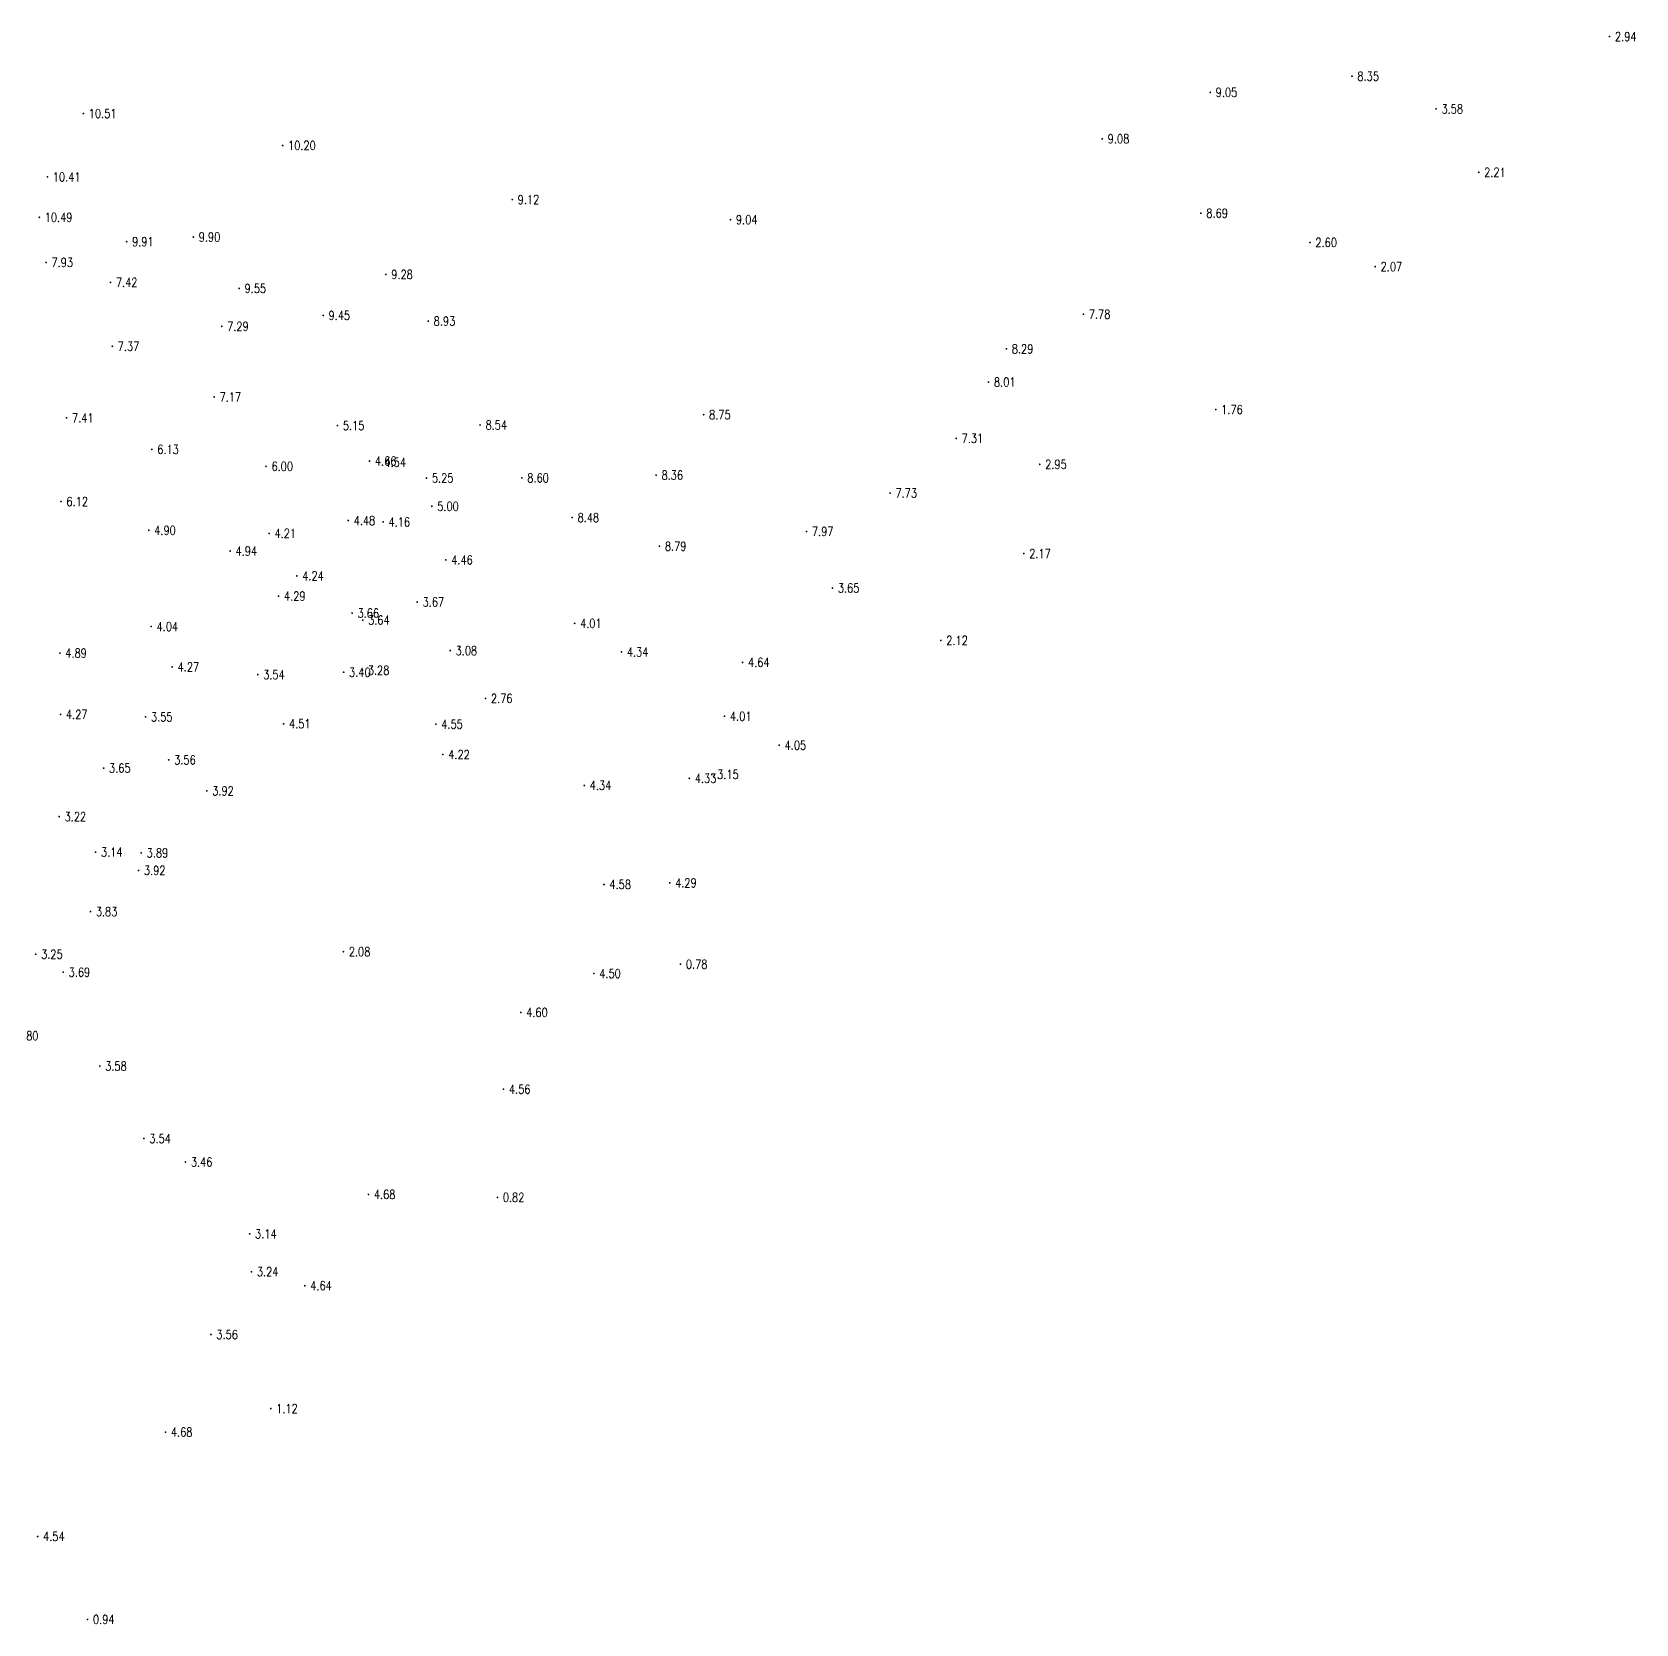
# Model space of a CAD drawing. Extents: x 476861 to 479475, y 2367369 to 2370541.
# Drawn here: x 479078.1 to 479256.6, y 2369318.3 to 2369495.4 of the extents above; entities that cross this region are included whole.
import ezdxf
from ezdxf.enums import TextEntityAlignment as Align

# ---------------------------------------------------------------- set-up
doc = ezdxf.new("R2010")
doc.units = 0
doc.header["$LTSCALE"] = 0.5
doc.layers.get('0').update_dxf_attribs({"linetype": 'CONTINUOUS'})
doc.layers.add('GCD', color=1, linetype='CONTINUOUS')
doc.styles.add('HZ', font='rs.shx', dxfattribs={"width": 0.8, "bigfont": 'hztxt.shx'})

# ---------------------------------------------------------------- blocks, each defined once
blk = doc.blocks.new('GC200')
at = {"linetype": 'Continuous', "const_width": 0.2, "flags": 128}
blk.add_lwpolyline([(-0.1, 0, 1), (0.1, 0, 1)], format="xyb", close=True, dxfattribs=at)

msp = doc.modelspace()

# ---------------------------------------------------------------- block references
at = {"layer": 'GCD', "linetype": 'Continuous'}
ref = msp.add_blockref('GC200', (479253.628, 2369494.914, 2.941), dxfattribs=dict(at, xscale=0.5, yscale=0.5, zscale=0.5))
ref.add_attrib('height', '2.94', dxfattribs={"linetype": 'Continuous', "height": 1, "style": 'HZ', "width": 0.8}).set_placement((479254.228, 2369494.914, 2.941), align=Align.MIDDLE_LEFT)
ref = msp.add_blockref('GC200', (479224.967, 2369490.501, 8.345), dxfattribs=dict(at, xscale=0.5, yscale=0.5, zscale=0.5))
ref.add_attrib('height', '8.35', dxfattribs={"linetype": 'Continuous', "height": 1, "style": 'HZ', "width": 0.8}).set_placement((479225.567, 2369490.501, 8.345), align=Align.MIDDLE_LEFT)
ref = msp.add_blockref('GC200', (479209.198, 2369488.706, 9.054), dxfattribs=dict(at, xscale=0.5, yscale=0.5, zscale=0.5))
ref.add_attrib('height', '9.05', dxfattribs={"linetype": 'Continuous', "height": 1, "style": 'HZ', "width": 0.8}).set_placement((479209.798, 2369488.706, 9.054), align=Align.MIDDLE_LEFT)
ref = msp.add_blockref('GC200', (479083.805, 2369486.351, 10.508), dxfattribs=dict(at, xscale=0.5, yscale=0.5, zscale=0.5))
ref.add_attrib('height', '10.51', dxfattribs={"linetype": 'Continuous', "height": 1, "style": 'HZ', "width": 0.8}).set_placement((479084.405, 2369486.351, 10.508), align=Align.MIDDLE_LEFT)
ref = msp.add_blockref('GC200', (479234.322, 2369486.86, 3.581), dxfattribs=dict(at, xscale=0.5, yscale=0.5, zscale=0.5))
ref.add_attrib('height', '3.58', dxfattribs={"linetype": 'Continuous', "height": 1, "style": 'HZ', "width": 0.8}).set_placement((479234.922, 2369486.86, 3.581), align=Align.MIDDLE_LEFT)
ref = msp.add_blockref('GC200', (479105.98, 2369482.792, 10.203), dxfattribs=dict(at, xscale=0.5, yscale=0.5, zscale=0.5))
ref.add_attrib('height', '10.20', dxfattribs={"linetype": 'Continuous', "height": 1, "style": 'HZ', "width": 0.8}).set_placement((479106.58, 2369482.792, 10.203), align=Align.MIDDLE_LEFT)
ref = msp.add_blockref('GC200', (479197.185, 2369483.535, 9.075), dxfattribs=dict(at, xscale=0.5, yscale=0.5, zscale=0.5))
ref.add_attrib('height', '9.08', dxfattribs={"linetype": 'Continuous', "height": 1, "style": 'HZ', "width": 0.8}).set_placement((479197.785, 2369483.535, 9.075), align=Align.MIDDLE_LEFT)
ref = msp.add_blockref('GC200', (479079.806, 2369479.295, 10.406), dxfattribs=dict(at, xscale=0.5, yscale=0.5, zscale=0.5))
ref.add_attrib('height', '10.41', dxfattribs={"linetype": 'Continuous', "height": 1, "style": 'HZ', "width": 0.8}).set_placement((479080.406, 2369479.295, 10.406), align=Align.MIDDLE_LEFT)
ref = msp.add_blockref('GC200', (479239.073, 2369479.805, 2.211), dxfattribs=dict(at, xscale=0.5, yscale=0.5, zscale=0.5))
ref.add_attrib('height', '2.21', dxfattribs={"linetype": 'Continuous', "height": 1, "style": 'HZ', "width": 0.8}).set_placement((479239.673, 2369479.805, 2.211), align=Align.MIDDLE_LEFT)
ref = msp.add_blockref('GC200', (479131.534, 2369476.771, 9.118), dxfattribs=dict(at, xscale=0.5, yscale=0.5, zscale=0.5))
ref.add_attrib('height', '9.12', dxfattribs={"linetype": 'Continuous', "height": 1, "style": 'HZ', "width": 0.8}).set_placement((479132.134, 2369476.771, 9.118), align=Align.MIDDLE_LEFT)
ref = msp.add_blockref('GC200', (479208.162, 2369475.253, 8.688), dxfattribs=dict(at, xscale=0.5, yscale=0.5, zscale=0.5))
ref.add_attrib('height', '8.69', dxfattribs={"linetype": 'Continuous', "height": 1, "style": 'HZ', "width": 0.8}).set_placement((479208.762, 2369475.253, 8.688), align=Align.MIDDLE_LEFT)
ref = msp.add_blockref('GC200', (479078.909, 2369474.794, 10.491), dxfattribs=dict(at, xscale=0.5, yscale=0.5, zscale=0.5))
ref.add_attrib('height', '10.49', dxfattribs={"linetype": 'Continuous', "height": 1, "style": 'HZ', "width": 0.8}).set_placement((479079.509, 2369474.794, 10.491), align=Align.MIDDLE_LEFT)
ref = msp.add_blockref('GC200', (479155.818, 2369474.538, 9.035), dxfattribs=dict(at, xscale=0.5, yscale=0.5, zscale=0.5))
ref.add_attrib('height', '9.04', dxfattribs={"linetype": 'Continuous', "height": 1, "style": 'HZ', "width": 0.8}).set_placement((479156.418, 2369474.538, 9.035), align=Align.MIDDLE_LEFT)
ref = msp.add_blockref('GC200', (479088.628, 2369472.09, 9.907), dxfattribs=dict(at, xscale=0.5, yscale=0.5, zscale=0.5))
ref.add_attrib('height', '9.91', dxfattribs={"linetype": 'Continuous', "height": 1, "style": 'HZ', "width": 0.8}).set_placement((479089.228, 2369472.09, 9.907), align=Align.MIDDLE_LEFT)
ref = msp.add_blockref('GC200', (479096.044, 2369472.604, 9.903), dxfattribs=dict(at, xscale=0.5, yscale=0.5, zscale=0.5))
ref.add_attrib('height', '9.90', dxfattribs={"linetype": 'Continuous', "height": 1, "style": 'HZ', "width": 0.8}).set_placement((479096.644, 2369472.604, 9.903), align=Align.MIDDLE_LEFT)
ref = msp.add_blockref('GC200', (479220.293, 2369472, 2.601), dxfattribs=dict(at, xscale=0.5, yscale=0.5, zscale=0.5))
ref.add_attrib('height', '2.60', dxfattribs={"linetype": 'Continuous', "height": 1, "style": 'HZ', "width": 0.8}).set_placement((479220.893, 2369472, 2.601), align=Align.MIDDLE_LEFT)
ref = msp.add_blockref('GC200', (479079.661, 2369469.775, 7.926), dxfattribs=dict(at, xscale=0.5, yscale=0.5, zscale=0.5))
ref.add_attrib('height', '7.93', dxfattribs={"linetype": 'Continuous', "height": 1, "style": 'HZ', "width": 0.8}).set_placement((479080.261, 2369469.775, 7.926), align=Align.MIDDLE_LEFT)
ref = msp.add_blockref('GC200', (479117.471, 2369468.437, 9.28), dxfattribs=dict(at, xscale=0.5, yscale=0.5, zscale=0.5))
ref.add_attrib('height', '9.28', dxfattribs={"linetype": 'Continuous', "height": 1, "style": 'HZ', "width": 0.8}).set_placement((479118.071, 2369468.437, 9.28), align=Align.MIDDLE_LEFT)
ref = msp.add_blockref('GC200', (479227.549, 2369469.31, 2.073), dxfattribs=dict(at, xscale=0.5, yscale=0.5, zscale=0.5))
ref.add_attrib('height', '2.07', dxfattribs={"linetype": 'Continuous', "height": 1, "style": 'HZ', "width": 0.8}).set_placement((479228.149, 2369469.31, 2.073), align=Align.MIDDLE_LEFT)
ref = msp.add_blockref('GC200', (479086.83, 2369467.556, 7.419), dxfattribs=dict(at, xscale=0.5, yscale=0.5, zscale=0.5))
ref.add_attrib('height', '7.42', dxfattribs={"linetype": 'Continuous', "height": 1, "style": 'HZ', "width": 0.8}).set_placement((479087.43, 2369467.556, 7.419), align=Align.MIDDLE_LEFT)
ref = msp.add_blockref('GC200', (479101.145, 2369466.887, 9.55), dxfattribs=dict(at, xscale=0.5, yscale=0.5, zscale=0.5))
ref.add_attrib('height', '9.55', dxfattribs={"linetype": 'Continuous', "height": 1, "style": 'HZ', "width": 0.8}).set_placement((479101.745, 2369466.887, 9.55), align=Align.MIDDLE_LEFT)
ref = msp.add_blockref('GC200', (479099.207, 2369462.664, 7.285), dxfattribs=dict(at, xscale=0.5, yscale=0.5, zscale=0.5))
ref.add_attrib('height', '7.29', dxfattribs={"linetype": 'Continuous', "height": 1, "style": 'HZ', "width": 0.8}).set_placement((479099.807, 2369462.664, 7.285), align=Align.MIDDLE_LEFT)
ref = msp.add_blockref('GC200', (479110.489, 2369463.879, 9.451), dxfattribs=dict(at, xscale=0.5, yscale=0.5, zscale=0.5))
ref.add_attrib('height', '9.45', dxfattribs={"linetype": 'Continuous', "height": 1, "style": 'HZ', "width": 0.8}).set_placement((479111.089, 2369463.879, 9.451), align=Align.MIDDLE_LEFT)
ref = msp.add_blockref('GC200', (479122.189, 2369463.245, 8.927), dxfattribs=dict(at, xscale=0.5, yscale=0.5, zscale=0.5))
ref.add_attrib('height', '8.93', dxfattribs={"linetype": 'Continuous', "height": 1, "style": 'HZ', "width": 0.8}).set_placement((479122.789, 2369463.245, 8.927), align=Align.MIDDLE_LEFT)
ref = msp.add_blockref('GC200', (479195.079, 2369464.015, 7.775), dxfattribs=dict(at, xscale=0.5, yscale=0.5, zscale=0.5))
ref.add_attrib('height', '7.78', dxfattribs={"linetype": 'Continuous', "height": 1, "style": 'HZ', "width": 0.8}).set_placement((479195.679, 2369464.015, 7.775), align=Align.MIDDLE_LEFT)
ref = msp.add_blockref('GC200', (479087.029, 2369460.446, 7.374), dxfattribs=dict(at, xscale=0.5, yscale=0.5, zscale=0.5))
ref.add_attrib('height', '7.37', dxfattribs={"linetype": 'Continuous', "height": 1, "style": 'HZ', "width": 0.8}).set_placement((479087.629, 2369460.446, 7.374), align=Align.MIDDLE_LEFT)
ref = msp.add_blockref('GC200', (479186.51, 2369460.156, 8.286), dxfattribs=dict(at, xscale=0.5, yscale=0.5, zscale=0.5))
ref.add_attrib('height', '8.29', dxfattribs={"linetype": 'Continuous', "height": 1, "style": 'HZ', "width": 0.8}).set_placement((479187.11, 2369460.156, 8.286), align=Align.MIDDLE_LEFT)
ref = msp.add_blockref('GC200', (479184.523, 2369456.463, 8.006), dxfattribs=dict(at, xscale=0.5, yscale=0.5, zscale=0.5))
ref.add_attrib('height', '8.01', dxfattribs={"linetype": 'Continuous', "height": 1, "style": 'HZ', "width": 0.8}).set_placement((479185.123, 2369456.463, 8.006), align=Align.MIDDLE_LEFT)
ref = msp.add_blockref('GC200', (479098.367, 2369454.806, 7.167), dxfattribs=dict(at, xscale=0.5, yscale=0.5, zscale=0.5))
ref.add_attrib('height', '7.17', dxfattribs={"linetype": 'Continuous', "height": 1, "style": 'HZ', "width": 0.8}).set_placement((479098.967, 2369454.806, 7.167), align=Align.MIDDLE_LEFT)
ref = msp.add_blockref('GC200', (479081.945, 2369452.476, 7.409), dxfattribs=dict(at, xscale=0.5, yscale=0.5, zscale=0.5))
ref.add_attrib('height', '7.41', dxfattribs={"linetype": 'Continuous', "height": 1, "style": 'HZ', "width": 0.8}).set_placement((479082.545, 2369452.476, 7.409), align=Align.MIDDLE_LEFT)
ref = msp.add_blockref('GC200', (479152.83, 2369452.831, 8.745), dxfattribs=dict(at, xscale=0.5, yscale=0.5, zscale=0.5))
ref.add_attrib('height', '8.75', dxfattribs={"linetype": 'Continuous', "height": 1, "style": 'HZ', "width": 0.8}).set_placement((479153.43, 2369452.831, 8.745), align=Align.MIDDLE_LEFT)
ref = msp.add_blockref('GC200', (479209.813, 2369453.401, 1.762), dxfattribs=dict(at, xscale=0.5, yscale=0.5, zscale=0.5))
ref.add_attrib('height', '1.76', dxfattribs={"linetype": 'Continuous', "height": 1, "style": 'HZ', "width": 0.8}).set_placement((479210.413, 2369453.401, 1.762), align=Align.MIDDLE_LEFT)
ref = msp.add_blockref('GC200', (479112.077, 2369451.621, 5.146), dxfattribs=dict(at, xscale=0.5, yscale=0.5, zscale=0.5))
ref.add_attrib('height', '5.15', dxfattribs={"linetype": 'Continuous', "height": 1, "style": 'HZ', "width": 0.8}).set_placement((479112.677, 2369451.621, 5.146), align=Align.MIDDLE_LEFT)
ref = msp.add_blockref('GC200', (479127.95, 2369451.687, 8.539), dxfattribs=dict(at, xscale=0.5, yscale=0.5, zscale=0.5))
ref.add_attrib('height', '8.54', dxfattribs={"linetype": 'Continuous', "height": 1, "style": 'HZ', "width": 0.8}).set_placement((479128.55, 2369451.687, 8.539), align=Align.MIDDLE_LEFT)
ref = msp.add_blockref('GC200', (479180.934, 2369450.196, 7.313), dxfattribs=dict(at, xscale=0.5, yscale=0.5, zscale=0.5))
ref.add_attrib('height', '7.31', dxfattribs={"linetype": 'Continuous', "height": 1, "style": 'HZ', "width": 0.8}).set_placement((479181.534, 2369450.196, 7.313), align=Align.MIDDLE_LEFT)
ref = msp.add_blockref('GC200', (479091.434, 2369448.973, 6.127), dxfattribs=dict(at, xscale=0.5, yscale=0.5, zscale=0.5))
ref.add_attrib('height', '6.13', dxfattribs={"linetype": 'Continuous', "height": 1, "style": 'HZ', "width": 0.8}).set_placement((479092.034, 2369448.973, 6.127), align=Align.MIDDLE_LEFT)
ref = msp.add_blockref('GC200', (479104.137, 2369447.089, 5.999), dxfattribs=dict(at, xscale=0.5, yscale=0.5, zscale=0.5))
ref.add_attrib('height', '6.00', dxfattribs={"linetype": 'Continuous', "height": 1, "style": 'HZ', "width": 0.8}).set_placement((479104.737, 2369447.089, 5.999), align=Align.MIDDLE_LEFT)
ref = msp.add_blockref('GC200', (479115.645, 2369447.678, 4.659), dxfattribs=dict(at, xscale=0.5, yscale=0.5, zscale=0.5))
ref.add_attrib('height', '4.66', dxfattribs={"linetype": 'Continuous', "height": 1, "style": 'HZ', "width": 0.8}).set_placement((479116.245, 2369447.678, 4.659), align=Align.MIDDLE_LEFT)
ref = msp.add_blockref('GC200', (479116.705, 2369447.53, 4.538), dxfattribs=dict(at, xscale=0.5, yscale=0.5, zscale=0.5))
ref.add_attrib('height', '4.54', dxfattribs={"linetype": 'Continuous', "height": 1, "style": 'HZ', "width": 0.8}).set_placement((479117.305, 2369447.53, 4.538), align=Align.MIDDLE_LEFT)
ref = msp.add_blockref('GC200', (479190.223, 2369447.31, 2.951), dxfattribs=dict(at, xscale=0.5, yscale=0.5, zscale=0.5))
ref.add_attrib('height', '2.95', dxfattribs={"linetype": 'Continuous', "height": 1, "style": 'HZ', "width": 0.8}).set_placement((479190.823, 2369447.31, 2.951), align=Align.MIDDLE_LEFT)
ref = msp.add_blockref('GC200', (479121.989, 2369445.787, 5.253), dxfattribs=dict(at, xscale=0.5, yscale=0.5, zscale=0.5))
ref.add_attrib('height', '5.25', dxfattribs={"linetype": 'Continuous', "height": 1, "style": 'HZ', "width": 0.8}).set_placement((479122.589, 2369445.787, 5.253), align=Align.MIDDLE_LEFT)
ref = msp.add_blockref('GC200', (479132.606, 2369445.8, 8.601), dxfattribs=dict(at, xscale=0.5, yscale=0.5, zscale=0.5))
ref.add_attrib('height', '8.60', dxfattribs={"linetype": 'Continuous', "height": 1, "style": 'HZ', "width": 0.8}).set_placement((479133.206, 2369445.8, 8.601), align=Align.MIDDLE_LEFT)
ref = msp.add_blockref('GC200', (479147.534, 2369446.106, 8.355), dxfattribs=dict(at, xscale=0.5, yscale=0.5, zscale=0.5))
ref.add_attrib('height', '8.36', dxfattribs={"linetype": 'Continuous', "height": 1, "style": 'HZ', "width": 0.8}).set_placement((479148.134, 2369446.106, 8.355), align=Align.MIDDLE_LEFT)
ref = msp.add_blockref('GC200', (479081.321, 2369443.164, 6.123), dxfattribs=dict(at, xscale=0.5, yscale=0.5, zscale=0.5))
ref.add_attrib('height', '6.12', dxfattribs={"linetype": 'Continuous', "height": 1, "style": 'HZ', "width": 0.8}).set_placement((479081.921, 2369443.164, 6.123), align=Align.MIDDLE_LEFT)
ref = msp.add_blockref('GC200', (479173.571, 2369444.106, 7.725), dxfattribs=dict(at, xscale=0.5, yscale=0.5, zscale=0.5))
ref.add_attrib('height', '7.73', dxfattribs={"linetype": 'Continuous', "height": 1, "style": 'HZ', "width": 0.8}).set_placement((479174.171, 2369444.106, 7.725), align=Align.MIDDLE_LEFT)
ref = msp.add_blockref('GC200', (479122.58, 2369442.641, 4.997), dxfattribs=dict(at, xscale=0.5, yscale=0.5, zscale=0.5))
ref.add_attrib('height', '5.00', dxfattribs={"linetype": 'Continuous', "height": 1, "style": 'HZ', "width": 0.8}).set_placement((479123.18, 2369442.641, 4.997), align=Align.MIDDLE_LEFT)
ref = msp.add_blockref('GC200', (479138.194, 2369441.39, 8.477), dxfattribs=dict(at, xscale=0.5, yscale=0.5, zscale=0.5))
ref.add_attrib('height', '8.48', dxfattribs={"linetype": 'Continuous', "height": 1, "style": 'HZ', "width": 0.8}).set_placement((479138.794, 2369441.39, 8.477), align=Align.MIDDLE_LEFT)
ref = msp.add_blockref('GC200', (479091.093, 2369439.967, 4.904), dxfattribs=dict(at, xscale=0.5, yscale=0.5, zscale=0.5))
ref.add_attrib('height', '4.90', dxfattribs={"linetype": 'Continuous', "height": 1, "style": 'HZ', "width": 0.8}).set_placement((479091.693, 2369439.967, 4.904), align=Align.MIDDLE_LEFT)
ref = msp.add_blockref('GC200', (479104.475, 2369439.623, 4.212), dxfattribs=dict(at, xscale=0.5, yscale=0.5, zscale=0.5))
ref.add_attrib('height', '4.21', dxfattribs={"linetype": 'Continuous', "height": 1, "style": 'HZ', "width": 0.8}).set_placement((479105.075, 2369439.623, 4.212), align=Align.MIDDLE_LEFT)
ref = msp.add_blockref('GC200', (479113.284, 2369441.056, 4.482), dxfattribs=dict(at, xscale=0.5, yscale=0.5, zscale=0.5))
ref.add_attrib('height', '4.48', dxfattribs={"linetype": 'Continuous', "height": 1, "style": 'HZ', "width": 0.8}).set_placement((479113.884, 2369441.056, 4.482), align=Align.MIDDLE_LEFT)
ref = msp.add_blockref('GC200', (479117.16, 2369440.897, 4.163), dxfattribs=dict(at, xscale=0.5, yscale=0.5, zscale=0.5))
ref.add_attrib('height', '4.16', dxfattribs={"linetype": 'Continuous', "height": 1, "style": 'HZ', "width": 0.8}).set_placement((479117.76, 2369440.897, 4.163), align=Align.MIDDLE_LEFT)
ref = msp.add_blockref('GC200', (479164.267, 2369439.835, 7.974), dxfattribs=dict(at, xscale=0.5, yscale=0.5, zscale=0.5))
ref.add_attrib('height', '7.97', dxfattribs={"linetype": 'Continuous', "height": 1, "style": 'HZ', "width": 0.8}).set_placement((479164.867, 2369439.835, 7.974), align=Align.MIDDLE_LEFT)
ref = msp.add_blockref('GC200', (479100.137, 2369437.661, 4.939), dxfattribs=dict(at, xscale=0.5, yscale=0.5, zscale=0.5))
ref.add_attrib('height', '4.94', dxfattribs={"linetype": 'Continuous', "height": 1, "style": 'HZ', "width": 0.8}).set_placement((479100.737, 2369437.661, 4.939), align=Align.MIDDLE_LEFT)
ref = msp.add_blockref('GC200', (479147.91, 2369438.197, 8.792), dxfattribs=dict(at, xscale=0.5, yscale=0.5, zscale=0.5))
ref.add_attrib('height', '8.79', dxfattribs={"linetype": 'Continuous', "height": 1, "style": 'HZ', "width": 0.8}).set_placement((479148.51, 2369438.197, 8.792), align=Align.MIDDLE_LEFT)
ref = msp.add_blockref('GC200', (479124.139, 2369436.67, 4.46), dxfattribs=dict(at, xscale=0.5, yscale=0.5, zscale=0.5))
ref.add_attrib('height', '4.46', dxfattribs={"linetype": 'Continuous', "height": 1, "style": 'HZ', "width": 0.8}).set_placement((479124.739, 2369436.67, 4.46), align=Align.MIDDLE_LEFT)
ref = msp.add_blockref('GC200', (479188.444, 2369437.378, 2.17), dxfattribs=dict(at, xscale=0.5, yscale=0.5, zscale=0.5))
ref.add_attrib('height', '2.17', dxfattribs={"linetype": 'Continuous', "height": 1, "style": 'HZ', "width": 0.8}).set_placement((479189.044, 2369437.378, 2.17), align=Align.MIDDLE_LEFT)
ref = msp.add_blockref('GC200', (479107.559, 2369434.891, 4.236), dxfattribs=dict(at, xscale=0.5, yscale=0.5, zscale=0.5))
ref.add_attrib('height', '4.24', dxfattribs={"linetype": 'Continuous', "height": 1, "style": 'HZ', "width": 0.8}).set_placement((479108.159, 2369434.891, 4.236), align=Align.MIDDLE_LEFT)
ref = msp.add_blockref('GC200', (479105.53, 2369432.639, 4.293), dxfattribs=dict(at, xscale=0.5, yscale=0.5, zscale=0.5))
ref.add_attrib('height', '4.29', dxfattribs={"linetype": 'Continuous', "height": 1, "style": 'HZ', "width": 0.8}).set_placement((479106.13, 2369432.639, 4.293), align=Align.MIDDLE_LEFT)
ref = msp.add_blockref('GC200', (479167.158, 2369433.54, 3.645), dxfattribs=dict(at, xscale=0.5, yscale=0.5, zscale=0.5))
ref.add_attrib('height', '3.65', dxfattribs={"linetype": 'Continuous', "height": 1, "style": 'HZ', "width": 0.8}).set_placement((479167.758, 2369433.54, 3.645), align=Align.MIDDLE_LEFT)
ref = msp.add_blockref('GC200', (479113.71, 2369430.75, 3.661), dxfattribs=dict(at, xscale=0.5, yscale=0.5, zscale=0.5))
ref.add_attrib('height', '3.66', dxfattribs={"linetype": 'Continuous', "height": 1, "style": 'HZ', "width": 0.8}).set_placement((479114.31, 2369430.75, 3.661), align=Align.MIDDLE_LEFT)
ref = msp.add_blockref('GC200', (479120.953, 2369431.986, 3.671), dxfattribs=dict(at, xscale=0.5, yscale=0.5, zscale=0.5))
ref.add_attrib('height', '3.67', dxfattribs={"linetype": 'Continuous', "height": 1, "style": 'HZ', "width": 0.8}).set_placement((479121.553, 2369431.986, 3.671), align=Align.MIDDLE_LEFT)
ref = msp.add_blockref('GC200', (479091.353, 2369429.261, 4.043), dxfattribs=dict(at, xscale=0.5, yscale=0.5, zscale=0.5))
ref.add_attrib('height', '4.04', dxfattribs={"linetype": 'Continuous', "height": 1, "style": 'HZ', "width": 0.8}).set_placement((479091.953, 2369429.261, 4.043), align=Align.MIDDLE_LEFT)
ref = msp.add_blockref('GC200', (479114.891, 2369429.974, 3.644), dxfattribs=dict(at, xscale=0.5, yscale=0.5, zscale=0.5))
ref.add_attrib('height', '3.64', dxfattribs={"linetype": 'Continuous', "height": 1, "style": 'HZ', "width": 0.8}).set_placement((479115.491, 2369429.974, 3.644), align=Align.MIDDLE_LEFT)
ref = msp.add_blockref('GC200', (479138.477, 2369429.609, 4.009), dxfattribs=dict(at, xscale=0.5, yscale=0.5, zscale=0.5))
ref.add_attrib('height', '4.01', dxfattribs={"linetype": 'Continuous', "height": 1, "style": 'HZ', "width": 0.8}).set_placement((479139.077, 2369429.609, 4.009), align=Align.MIDDLE_LEFT)
ref = msp.add_blockref('GC200', (479179.228, 2369427.709, 2.122), dxfattribs=dict(at, xscale=0.5, yscale=0.5, zscale=0.5))
ref.add_attrib('height', '2.12', dxfattribs={"linetype": 'Continuous', "height": 1, "style": 'HZ', "width": 0.8}).set_placement((479179.828, 2369427.709, 2.122), align=Align.MIDDLE_LEFT)
ref = msp.add_blockref('GC200', (479081.197, 2369426.297, 4.894), dxfattribs=dict(at, xscale=0.5, yscale=0.5, zscale=0.5))
ref.add_attrib('height', '4.89', dxfattribs={"linetype": 'Continuous', "height": 1, "style": 'HZ', "width": 0.8}).set_placement((479081.797, 2369426.297, 4.894), align=Align.MIDDLE_LEFT)
ref = msp.add_blockref('GC200', (479124.622, 2369426.574, 3.076), dxfattribs=dict(at, xscale=0.5, yscale=0.5, zscale=0.5))
ref.add_attrib('height', '3.08', dxfattribs={"linetype": 'Continuous', "height": 1, "style": 'HZ', "width": 0.8}).set_placement((479125.222, 2369426.574, 3.076), align=Align.MIDDLE_LEFT)
ref = msp.add_blockref('GC200', (479143.677, 2369426.43, 4.342), dxfattribs=dict(at, xscale=0.5, yscale=0.5, zscale=0.5))
ref.add_attrib('height', '4.34', dxfattribs={"linetype": 'Continuous', "height": 1, "style": 'HZ', "width": 0.8}).set_placement((479144.277, 2369426.43, 4.342), align=Align.MIDDLE_LEFT)
ref = msp.add_blockref('GC200', (479157.161, 2369425.268, 4.643), dxfattribs=dict(at, xscale=0.5, yscale=0.5, zscale=0.5))
ref.add_attrib('height', '4.64', dxfattribs={"linetype": 'Continuous', "height": 1, "style": 'HZ', "width": 0.8}).set_placement((479157.761, 2369425.268, 4.643), align=Align.MIDDLE_LEFT)
ref = msp.add_blockref('GC200', (479093.69, 2369424.764, 4.273), dxfattribs=dict(at, xscale=0.5, yscale=0.5, zscale=0.5))
ref.add_attrib('height', '4.27', dxfattribs={"linetype": 'Continuous', "height": 1, "style": 'HZ', "width": 0.8}).set_placement((479094.29, 2369424.764, 4.273), align=Align.MIDDLE_LEFT)
ref = msp.add_blockref('GC200', (479103.211, 2369423.904, 3.54), dxfattribs=dict(at, xscale=0.5, yscale=0.5, zscale=0.5))
ref.add_attrib('height', '3.54', dxfattribs={"linetype": 'Continuous', "height": 1, "style": 'HZ', "width": 0.8}).set_placement((479103.811, 2369423.904, 3.54), align=Align.MIDDLE_LEFT)
ref = msp.add_blockref('GC200', (479112.772, 2369424.172, 3.398), dxfattribs=dict(at, xscale=0.5, yscale=0.5, zscale=0.5))
ref.add_attrib('height', '3.40', dxfattribs={"linetype": 'Continuous', "height": 1, "style": 'HZ', "width": 0.8}).set_placement((479113.372, 2369424.172, 3.398), align=Align.MIDDLE_LEFT)
ref = msp.add_blockref('GC200', (479114.854, 2369424.397, 3.277), dxfattribs=dict(at, xscale=0.5, yscale=0.5, zscale=0.5))
ref.add_attrib('height', '3.28', dxfattribs={"linetype": 'Continuous', "height": 1, "style": 'HZ', "width": 0.8}).set_placement((479115.454, 2369424.397, 3.277), align=Align.MIDDLE_LEFT)
ref = msp.add_blockref('GC200', (479128.562, 2369421.259, 2.755), dxfattribs=dict(at, xscale=0.5, yscale=0.5, zscale=0.5))
ref.add_attrib('height', '2.76', dxfattribs={"linetype": 'Continuous', "height": 1, "style": 'HZ', "width": 0.8}).set_placement((479129.162, 2369421.259, 2.755), align=Align.MIDDLE_LEFT)
ref = msp.add_blockref('GC200', (479081.268, 2369419.474, 4.27), dxfattribs=dict(at, xscale=0.5, yscale=0.5, zscale=0.5))
ref.add_attrib('height', '4.27', dxfattribs={"linetype": 'Continuous', "height": 1, "style": 'HZ', "width": 0.8}).set_placement((479081.868, 2369419.474, 4.27), align=Align.MIDDLE_LEFT)
ref = msp.add_blockref('GC200', (479090.73, 2369419.2, 3.552), dxfattribs=dict(at, xscale=0.5, yscale=0.5, zscale=0.5))
ref.add_attrib('height', '3.55', dxfattribs={"linetype": 'Continuous', "height": 1, "style": 'HZ', "width": 0.8}).set_placement((479091.33, 2369419.2, 3.552), align=Align.MIDDLE_LEFT)
ref = msp.add_blockref('GC200', (479106.09, 2369418.432, 4.513), dxfattribs=dict(at, xscale=0.5, yscale=0.5, zscale=0.5))
ref.add_attrib('height', '4.51', dxfattribs={"linetype": 'Continuous', "height": 1, "style": 'HZ', "width": 0.8}).set_placement((479106.69, 2369418.432, 4.513), align=Align.MIDDLE_LEFT)
ref = msp.add_blockref('GC200', (479123.031, 2369418.388, 4.55), dxfattribs=dict(at, xscale=0.5, yscale=0.5, zscale=0.5))
ref.add_attrib('height', '4.55', dxfattribs={"linetype": 'Continuous', "height": 1, "style": 'HZ', "width": 0.8}).set_placement((479123.631, 2369418.388, 4.55), align=Align.MIDDLE_LEFT)
ref = msp.add_blockref('GC200', (479155.144, 2369419.273, 4.009), dxfattribs=dict(at, xscale=0.5, yscale=0.5, zscale=0.5))
ref.add_attrib('height', '4.01', dxfattribs={"linetype": 'Continuous', "height": 1, "style": 'HZ', "width": 0.8}).set_placement((479155.744, 2369419.273, 4.009), align=Align.MIDDLE_LEFT)
ref = msp.add_blockref('GC200', (479093.306, 2369414.416, 3.557), dxfattribs=dict(at, xscale=0.5, yscale=0.5, zscale=0.5))
ref.add_attrib('height', '3.56', dxfattribs={"linetype": 'Continuous', "height": 1, "style": 'HZ', "width": 0.8}).set_placement((479093.906, 2369414.416, 3.557), align=Align.MIDDLE_LEFT)
ref = msp.add_blockref('GC200', (479123.81, 2369415.017, 4.22), dxfattribs=dict(at, xscale=0.5, yscale=0.5, zscale=0.5))
ref.add_attrib('height', '4.22', dxfattribs={"linetype": 'Continuous', "height": 1, "style": 'HZ', "width": 0.8}).set_placement((479124.41, 2369415.017, 4.22), align=Align.MIDDLE_LEFT)
ref = msp.add_blockref('GC200', (479161.228, 2369416.049, 4.05), dxfattribs=dict(at, xscale=0.5, yscale=0.5, zscale=0.5))
ref.add_attrib('height', '4.05', dxfattribs={"linetype": 'Continuous', "height": 1, "style": 'HZ', "width": 0.8}).set_placement((479161.828, 2369416.049, 4.05), align=Align.MIDDLE_LEFT)
ref = msp.add_blockref('GC200', (479086.066, 2369413.504, 3.653), dxfattribs=dict(at, xscale=0.5, yscale=0.5, zscale=0.5))
ref.add_attrib('height', '3.65', dxfattribs={"linetype": 'Continuous', "height": 1, "style": 'HZ', "width": 0.8}).set_placement((479086.666, 2369413.504, 3.653), align=Align.MIDDLE_LEFT)
ref = msp.add_blockref('GC200', (479153.721, 2369412.798, 3.153), dxfattribs=dict(at, xscale=0.5, yscale=0.5, zscale=0.5))
ref.add_attrib('height', '3.15', dxfattribs={"linetype": 'Continuous', "height": 1, "style": 'HZ', "width": 0.8}).set_placement((479154.321, 2369412.798, 3.153), align=Align.MIDDLE_LEFT)
ref = msp.add_blockref('GC200', (479097.543, 2369410.969, 3.924), dxfattribs=dict(at, xscale=0.5, yscale=0.5, zscale=0.5))
ref.add_attrib('height', '3.92', dxfattribs={"linetype": 'Continuous', "height": 1, "style": 'HZ', "width": 0.8}).set_placement((479098.143, 2369410.969, 3.924), align=Align.MIDDLE_LEFT)
ref = msp.add_blockref('GC200', (479139.55, 2369411.571, 4.341), dxfattribs=dict(at, xscale=0.5, yscale=0.5, zscale=0.5))
ref.add_attrib('height', '4.34', dxfattribs={"linetype": 'Continuous', "height": 1, "style": 'HZ', "width": 0.8}).set_placement((479140.15, 2369411.571, 4.341), align=Align.MIDDLE_LEFT)
ref = msp.add_blockref('GC200', (479151.236, 2369412.364, 4.331), dxfattribs=dict(at, xscale=0.5, yscale=0.5, zscale=0.5))
ref.add_attrib('height', '4.33', dxfattribs={"linetype": 'Continuous', "height": 1, "style": 'HZ', "width": 0.8}).set_placement((479151.836, 2369412.364, 4.331), align=Align.MIDDLE_LEFT)
ref = msp.add_blockref('GC200', (479081.116, 2369408.101, 3.22), dxfattribs=dict(at, xscale=0.5, yscale=0.5, zscale=0.5))
ref.add_attrib('height', '3.22', dxfattribs={"linetype": 'Continuous', "height": 1, "style": 'HZ', "width": 0.8}).set_placement((479081.716, 2369408.101, 3.22), align=Align.MIDDLE_LEFT)
ref = msp.add_blockref('GC200', (479085.169, 2369404.151, 3.141), dxfattribs=dict(at, xscale=0.5, yscale=0.5, zscale=0.5))
ref.add_attrib('height', '3.14', dxfattribs={"linetype": 'Continuous', "height": 1, "style": 'HZ', "width": 0.8}).set_placement((479085.769, 2369404.151, 3.141), align=Align.MIDDLE_LEFT)
ref = msp.add_blockref('GC200', (479090.25, 2369404.067, 3.885), dxfattribs=dict(at, xscale=0.5, yscale=0.5, zscale=0.5))
ref.add_attrib('height', '3.89', dxfattribs={"linetype": 'Continuous', "height": 1, "style": 'HZ', "width": 0.8}).set_placement((479090.85, 2369404.067, 3.885), align=Align.MIDDLE_LEFT)
ref = msp.add_blockref('GC200', (479089.949, 2369402.118, 3.92), dxfattribs=dict(at, xscale=0.5, yscale=0.5, zscale=0.5))
ref.add_attrib('height', '3.92', dxfattribs={"linetype": 'Continuous', "height": 1, "style": 'HZ', "width": 0.8}).set_placement((479090.549, 2369402.118, 3.92), align=Align.MIDDLE_LEFT)
ref = msp.add_blockref('GC200', (479141.738, 2369400.551, 4.578), dxfattribs=dict(at, xscale=0.5, yscale=0.5, zscale=0.5))
ref.add_attrib('height', '4.58', dxfattribs={"linetype": 'Continuous', "height": 1, "style": 'HZ', "width": 0.8}).set_placement((479142.338, 2369400.551, 4.578), align=Align.MIDDLE_LEFT)
ref = msp.add_blockref('GC200', (479149.053, 2369400.734, 4.293), dxfattribs=dict(at, xscale=0.5, yscale=0.5, zscale=0.5))
ref.add_attrib('height', '4.29', dxfattribs={"linetype": 'Continuous', "height": 1, "style": 'HZ', "width": 0.8}).set_placement((479149.653, 2369400.734, 4.293), align=Align.MIDDLE_LEFT)
ref = msp.add_blockref('GC200', (479084.593, 2369397.531, 3.829), dxfattribs=dict(at, xscale=0.5, yscale=0.5, zscale=0.5))
ref.add_attrib('height', '3.83', dxfattribs={"linetype": 'Continuous', "height": 1, "style": 'HZ', "width": 0.8}).set_placement((479085.193, 2369397.531, 3.829), align=Align.MIDDLE_LEFT)
ref = msp.add_blockref('GC200', (479112.74, 2369393.069, 2.08), dxfattribs=dict(at, xscale=0.5, yscale=0.5, zscale=0.5))
ref.add_attrib('height', '2.08', dxfattribs={"linetype": 'Continuous', "height": 1, "style": 'HZ', "width": 0.8}).set_placement((479113.34, 2369393.069, 2.08), align=Align.MIDDLE_LEFT)
ref = msp.add_blockref('GC200', (479078.505, 2369392.786, 3.253), dxfattribs=dict(at, xscale=0.5, yscale=0.5, zscale=0.5))
ref.add_attrib('height', '3.25', dxfattribs={"linetype": 'Continuous', "height": 1, "style": 'HZ', "width": 0.8}).set_placement((479079.105, 2369392.786, 3.253), align=Align.MIDDLE_LEFT)
ref = msp.add_blockref('GC200', (479150.246, 2369391.674, 0.78), dxfattribs=dict(at, xscale=0.5, yscale=0.5, zscale=0.5))
ref.add_attrib('height', '0.78', dxfattribs={"linetype": 'Continuous', "height": 1, "style": 'HZ', "width": 0.8}).set_placement((479150.846, 2369391.674, 0.78), align=Align.MIDDLE_LEFT)
ref = msp.add_blockref('GC200', (479081.569, 2369390.784, 3.693), dxfattribs=dict(at, xscale=0.5, yscale=0.5, zscale=0.5))
ref.add_attrib('height', '3.69', dxfattribs={"linetype": 'Continuous', "height": 1, "style": 'HZ', "width": 0.8}).set_placement((479082.169, 2369390.784, 3.693), align=Align.MIDDLE_LEFT)
ref = msp.add_blockref('GC200', (479140.609, 2369390.643, 4.5), dxfattribs=dict(at, xscale=0.5, yscale=0.5, zscale=0.5))
ref.add_attrib('height', '4.50', dxfattribs={"linetype": 'Continuous', "height": 1, "style": 'HZ', "width": 0.8}).set_placement((479141.209, 2369390.643, 4.5), align=Align.MIDDLE_LEFT)
ref = msp.add_blockref('GC200', (479132.478, 2369386.311, 4.6), dxfattribs=dict(at, xscale=0.5, yscale=0.5, zscale=0.5))
ref.add_attrib('height', '4.60', dxfattribs={"linetype": 'Continuous', "height": 1, "style": 'HZ', "width": 0.8}).set_placement((479133.078, 2369386.311, 4.6), align=Align.MIDDLE_LEFT)
ref = msp.add_blockref('GC200', (479075.816, 2369383.711, 3.802), dxfattribs=dict(at, xscale=0.5, yscale=0.5, zscale=0.5))
ref.add_attrib('height', '3.80', dxfattribs={"linetype": 'Continuous', "height": 1, "style": 'HZ', "width": 0.8}).set_placement((479076.416, 2369383.711, 3.802), align=Align.MIDDLE_LEFT)
ref = msp.add_blockref('GC200', (479085.635, 2369380.336, 3.58), dxfattribs=dict(at, xscale=0.5, yscale=0.5, zscale=0.5))
ref.add_attrib('height', '3.58', dxfattribs={"linetype": 'Continuous', "height": 1, "style": 'HZ', "width": 0.8}).set_placement((479086.235, 2369380.336, 3.58), align=Align.MIDDLE_LEFT)
ref = msp.add_blockref('GC200', (479130.557, 2369377.768, 4.56), dxfattribs=dict(at, xscale=0.5, yscale=0.5, zscale=0.5))
ref.add_attrib('height', '4.56', dxfattribs={"linetype": 'Continuous', "height": 1, "style": 'HZ', "width": 0.8}).set_placement((479131.157, 2369377.768, 4.56), align=Align.MIDDLE_LEFT)
ref = msp.add_blockref('GC200', (479090.546, 2369372.277, 3.54), dxfattribs=dict(at, xscale=0.5, yscale=0.5, zscale=0.5))
ref.add_attrib('height', '3.54', dxfattribs={"linetype": 'Continuous', "height": 1, "style": 'HZ', "width": 0.8}).set_placement((479091.146, 2369372.277, 3.54), align=Align.MIDDLE_LEFT)
ref = msp.add_blockref('GC200', (479095.165, 2369369.67, 3.46), dxfattribs=dict(at, xscale=0.5, yscale=0.5, zscale=0.5))
ref.add_attrib('height', '3.46', dxfattribs={"linetype": 'Continuous', "height": 1, "style": 'HZ', "width": 0.8}).set_placement((479095.765, 2369369.67, 3.46), align=Align.MIDDLE_LEFT)
ref = msp.add_blockref('GC200', (479115.53, 2369366.058, 4.68), dxfattribs=dict(at, xscale=0.5, yscale=0.5, zscale=0.5))
ref.add_attrib('height', '4.68', dxfattribs={"linetype": 'Continuous', "height": 1, "style": 'HZ', "width": 0.8}).set_placement((479116.13, 2369366.058, 4.68), align=Align.MIDDLE_LEFT)
ref = msp.add_blockref('GC200', (479129.879, 2369365.73, 0.82), dxfattribs=dict(at, xscale=0.5, yscale=0.5, zscale=0.5))
ref.add_attrib('height', '0.82', dxfattribs={"linetype": 'Continuous', "height": 1, "style": 'HZ', "width": 0.8}).set_placement((479130.479, 2369365.73, 0.82), align=Align.MIDDLE_LEFT)
ref = msp.add_blockref('GC200', (479102.312, 2369361.672, 3.143), dxfattribs=dict(at, xscale=0.5, yscale=0.5, zscale=0.5))
ref.add_attrib('height', '3.14', dxfattribs={"linetype": 'Continuous', "height": 1, "style": 'HZ', "width": 0.8}).set_placement((479102.912, 2369361.672, 3.143), align=Align.MIDDLE_LEFT)
ref = msp.add_blockref('GC200', (479102.51, 2369357.454, 3.241), dxfattribs=dict(at, xscale=0.5, yscale=0.5, zscale=0.5))
ref.add_attrib('height', '3.24', dxfattribs={"linetype": 'Continuous', "height": 1, "style": 'HZ', "width": 0.8}).set_placement((479103.11, 2369357.454, 3.241), align=Align.MIDDLE_LEFT)
ref = msp.add_blockref('GC200', (479108.45, 2369355.898, 4.64), dxfattribs=dict(at, xscale=0.5, yscale=0.5, zscale=0.5))
ref.add_attrib('height', '4.64', dxfattribs={"linetype": 'Continuous', "height": 1, "style": 'HZ', "width": 0.8}).set_placement((479109.05, 2369355.898, 4.64), align=Align.MIDDLE_LEFT)
ref = msp.add_blockref('GC200', (479098.006, 2369350.466, 3.56), dxfattribs=dict(at, xscale=0.5, yscale=0.5, zscale=0.5))
ref.add_attrib('height', '3.56', dxfattribs={"linetype": 'Continuous', "height": 1, "style": 'HZ', "width": 0.8}).set_placement((479098.606, 2369350.466, 3.56), align=Align.MIDDLE_LEFT)
ref = msp.add_blockref('GC200', (479104.659, 2369342.222, 1.12), dxfattribs=dict(at, xscale=0.5, yscale=0.5, zscale=0.5))
ref.add_attrib('height', '1.12', dxfattribs={"linetype": 'Continuous', "height": 1, "style": 'HZ', "width": 0.8}).set_placement((479105.259, 2369342.222, 1.12), align=Align.MIDDLE_LEFT)
ref = msp.add_blockref('GC200', (479092.947, 2369339.607, 4.68), dxfattribs=dict(at, xscale=0.5, yscale=0.5, zscale=0.5))
ref.add_attrib('height', '4.68', dxfattribs={"linetype": 'Continuous', "height": 1, "style": 'HZ', "width": 0.8}).set_placement((479093.547, 2369339.607, 4.68), align=Align.MIDDLE_LEFT)
ref = msp.add_blockref('GC200', (479078.724, 2369327.994, 4.54), dxfattribs=dict(at, xscale=0.5, yscale=0.5, zscale=0.5))
ref.add_attrib('height', '4.54', dxfattribs={"linetype": 'Continuous', "height": 1, "style": 'HZ', "width": 0.8}).set_placement((479079.324, 2369327.994, 4.54), align=Align.MIDDLE_LEFT)
ref = msp.add_blockref('GC200', (479084.274, 2369318.761, 0.94), dxfattribs=dict(at, xscale=0.5, yscale=0.5, zscale=0.5))
ref.add_attrib('height', '0.94', dxfattribs={"linetype": 'Continuous', "height": 1, "style": 'HZ', "width": 0.8}).set_placement((479084.874, 2369318.761, 0.94), align=Align.MIDDLE_LEFT)

doc.saveas('drawing.dxf')
